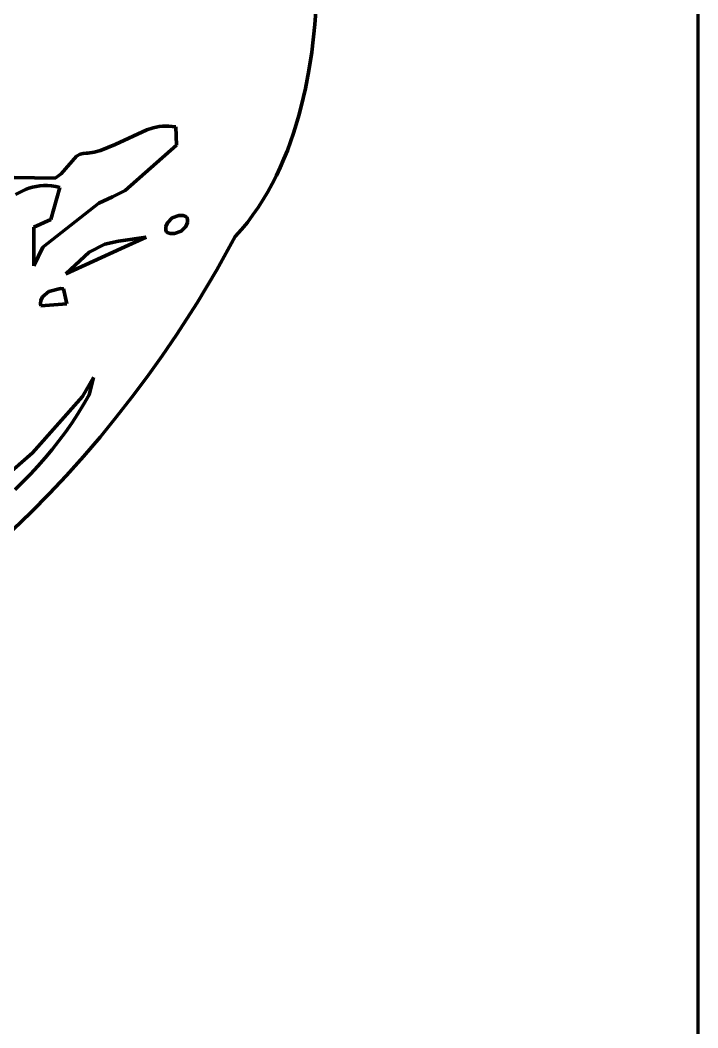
# Model space of a CAD drawing. Header units: millimetres. Extents: x 0 to 8.5, y 0 to 13.2.
# Drawn here: x 7.43 to 8.542, y 6.113 to 7.766 of the extents above; entities that cross this region are included whole.
import ezdxf

# ---------------------------------------------------------------- set-up
doc = ezdxf.new("R2010")
doc.units = ezdxf.units.MM
for name, color, linetype, lineweight in [('color#060606ff', 7, 'CONTINUOUS', 100), ('color#5c5c5cff', 7, 'CONTINUOUS', 100), ('color#ffffffff', 7, 'CONTINUOUS', 100)]:
    doc.layers.add(name, color=color, linetype=linetype, lineweight=lineweight)

msp = doc.modelspace()

# ---------------------------------------------------------------- linework, layer by layer
at = {"layer": 'color#060606ff'}
for p, q in [((7.9179, 7.8192), (7.9135, 7.7593)), ((7.9135, 7.7593), (7.9083, 7.714)), ((7.9083, 7.714), (7.9036, 7.684)), ((7.9036, 7.684), (7.8979, 7.6541)), ((7.8979, 7.6541), (7.8911, 7.6245)), ((7.8911, 7.6245), (7.8872, 7.6099)), ((7.8872, 7.6099), (7.883, 7.5953)), ((7.6582, 7.5916), (7.648, 7.5896)), ((7.6633, 7.5922), (7.6582, 7.5916)), ((7.6686, 7.5925), (7.6633, 7.5922)), ((7.674, 7.5925), (7.6686, 7.5925)), ((7.6795, 7.5921), (7.674, 7.5925)), ((7.6852, 7.5913), (7.6795, 7.5921)), ((7.6866, 7.5613), (7.6852, 7.5913)), ((7.883, 7.5953), (7.8785, 7.5809)), ((7.6381, 7.5866), (7.5861, 7.5622)), ((7.648, 7.5896), (7.6381, 7.5866)), ((7.8785, 7.5809), (7.8736, 7.5667)), ((7.5861, 7.5622), (7.5618, 7.5525)), ((7.6023, 7.4871), (7.6866, 7.5613)), ((7.8736, 7.5667), (7.8684, 7.5525)), ((7.5227, 7.5429), (7.4971, 7.5141)), ((7.5287, 7.5462), (7.5227, 7.5429)), ((7.5333, 7.5476), (7.5287, 7.5462)), ((7.5384, 7.5482), (7.5333, 7.5476)), ((7.5411, 7.5482), (7.5384, 7.5482)), ((7.5516, 7.5498), (7.5411, 7.5482)), ((7.5618, 7.5525), (7.5516, 7.5498)), ((7.8684, 7.5525), (7.8627, 7.5386)), ((7.8567, 7.5248), (7.8503, 7.5112)), ((7.8627, 7.5386), (7.8567, 7.5248)), ((7.4875, 7.5069), (7.2904, 7.5099)), ((7.4971, 7.5141), (7.4875, 7.5069)), ((7.8503, 7.5112), (7.8435, 7.4979)), ((7.4445, 7.4905), (7.4503, 7.4922)), ((7.4503, 7.4922), (7.4563, 7.4936)), ((7.4563, 7.4936), (7.4624, 7.4945)), ((7.4624, 7.4945), (7.4686, 7.4949)), ((7.4686, 7.4949), (7.475, 7.4949)), ((7.475, 7.4949), (7.4816, 7.4944)), ((7.4953, 7.4917), (7.4801, 7.4391)), ((7.4816, 7.4944), (7.4884, 7.4933)), ((7.4884, 7.4933), (7.4953, 7.4917)), ((7.8435, 7.4979), (7.8363, 7.4847)), ((7.4224, 7.4803), (7.4332, 7.486)), ((7.4332, 7.486), (7.4388, 7.4885)), ((7.4388, 7.4885), (7.4445, 7.4905)), ((7.5591, 7.4659), (7.5813, 7.4764)), ((7.5813, 7.4764), (7.6023, 7.4871)), ((7.8363, 7.4847), (7.8286, 7.4718)), ((7.467, 7.3938), (7.5591, 7.4659)), ((7.8204, 7.4591), (7.8118, 7.4467)), ((7.8286, 7.4718), (7.8204, 7.4591)), ((7.6901, 7.4457), (7.6796, 7.4417)), ((7.6972, 7.4457), (7.6901, 7.4457)), ((7.702, 7.4439), (7.6972, 7.4457)), ((7.7035, 7.4429), (7.702, 7.4439)), ((7.7046, 7.4394), (7.7035, 7.4429)), ((7.8118, 7.4467), (7.8027, 7.4345)), ((7.4801, 7.4391), (7.4523, 7.4264)), ((7.4523, 7.4264), (7.4524, 7.3632)), ((7.6689, 7.4277), (7.6688, 7.4226)), ((7.6716, 7.434), (7.6689, 7.4277)), ((7.6796, 7.4417), (7.6716, 7.434)), ((7.6939, 7.4201), (7.7019, 7.4277)), ((7.7019, 7.4277), (7.7045, 7.4342)), ((7.7045, 7.4342), (7.7046, 7.4394)), ((7.8027, 7.4345), (7.7931, 7.4226)), ((7.637, 7.4103), (7.5952, 7.4044)), ((7.5955, 7.3915), (7.637, 7.4103)), ((7.6688, 7.4226), (7.6698, 7.4191)), ((7.6698, 7.4191), (7.6713, 7.4181)), ((7.6713, 7.4181), (7.6761, 7.4162)), ((7.6761, 7.4162), (7.6833, 7.4161)), ((7.6833, 7.4161), (7.6939, 7.4201)), ((7.783, 7.4111), (7.7525, 7.3564)), ((7.7931, 7.4226), (7.783, 7.4111)), ((7.4524, 7.3632), (7.467, 7.3938)), ((7.5692, 7.3988), (7.5431, 7.3858)), ((7.5913, 7.4039), (7.5692, 7.3988)), ((7.5952, 7.4044), (7.5913, 7.4039)), ((7.5051, 7.3503), (7.5955, 7.3915)), ((7.5431, 7.3858), (7.5051, 7.3503)), ((7.7525, 7.3564), (7.7202, 7.3026)), ((7.4669, 7.3125), (7.4637, 7.3064)), ((7.4773, 7.3208), (7.4669, 7.3125)), ((7.4962, 7.326), (7.4773, 7.3208)), ((7.5012, 7.3256), (7.4962, 7.326)), ((7.5064, 7.301), (7.5012, 7.3256)), ((7.4637, 7.3064), (7.4633, 7.3013)), ((7.4633, 7.3013), (7.4641, 7.2977)), ((7.4641, 7.2977), (7.5064, 7.301)), ((7.7202, 7.3026), (7.6863, 7.2499)), ((7.6863, 7.2499), (7.6628, 7.2153)), ((7.6628, 7.2153), (7.6385, 7.1812)), ((7.5502, 7.1797), (7.5323, 7.1485)), ((7.5431, 7.1515), (7.5502, 7.1797)), ((7.6385, 7.1812), (7.6135, 7.1476)), ((7.5323, 7.1485), (7.4502, 7.0561)), ((7.534, 7.1357), (7.5431, 7.1515)), ((7.6135, 7.1476), (7.5878, 7.1146)), ((7.5245, 7.1202), (7.534, 7.1357)), ((7.5146, 7.1051), (7.5245, 7.1202)), ((7.5878, 7.1146), (7.5613, 7.0822)), ((7.5043, 7.0904), (7.5146, 7.1051)), ((7.4936, 7.0759), (7.5043, 7.0904)), ((7.5613, 7.0822), (7.5341, 7.0505)), ((7.4711, 7.048), (7.4825, 7.0618)), ((7.4825, 7.0618), (7.4936, 7.0759)), ((7.4502, 7.0561), (7.3503, 6.9691)), ((7.4593, 7.0345), (7.4711, 7.048)), ((7.5341, 7.0505), (7.5062, 7.0193)), ((7.4472, 7.0213), (7.4593, 7.0345)), ((7.4347, 7.0085), (7.4472, 7.0213)), ((7.5062, 7.0193), (7.4775, 6.9889)), ((7.422, 6.9959), (7.4347, 7.0085)), ((7.4775, 6.9889), (7.4481, 6.9592)), ((7.4481, 6.9592), (7.418, 6.9302))]:
    msp.add_line(p, q, dxfattribs=at)
at = {"layer": 'color#5c5c5cff'}
for p, q in [((7.6796, 7.4417), (7.6901, 7.4457)), ((7.6901, 7.4457), (7.6972, 7.4457)), ((7.6972, 7.4457), (7.702, 7.4439)), ((7.702, 7.4439), (7.7035, 7.4429)), ((7.7035, 7.4429), (7.7046, 7.4394)), ((7.6688, 7.4226), (7.6689, 7.4277)), ((7.6689, 7.4277), (7.6716, 7.434)), ((7.6716, 7.434), (7.6796, 7.4417)), ((7.7019, 7.4277), (7.6939, 7.4201)), ((7.7045, 7.4342), (7.7019, 7.4277)), ((7.7046, 7.4394), (7.7045, 7.4342)), ((7.6698, 7.4191), (7.6688, 7.4226)), ((7.6713, 7.4181), (7.6698, 7.4191)), ((7.6761, 7.4162), (7.6713, 7.4181)), ((7.6833, 7.4161), (7.6761, 7.4162)), ((7.6939, 7.4201), (7.6833, 7.4161))]:
    msp.add_line(p, q, dxfattribs=at)
at = {"layer": 'color#ffffffff'}
for p, q in [((8.5417, 13.1944), (8.5417, 0)), ((7.9135, 7.7593), (7.9179, 7.8192)), ((7.9083, 7.714), (7.9135, 7.7593)), ((7.9036, 7.684), (7.9083, 7.714)), ((7.8979, 7.6541), (7.9036, 7.684)), ((7.8911, 7.6245), (7.8979, 7.6541)), ((7.8872, 7.6099), (7.8911, 7.6245)), ((7.883, 7.5953), (7.8872, 7.6099)), ((7.648, 7.5896), (7.6582, 7.5916)), ((7.6582, 7.5916), (7.6633, 7.5922)), ((7.6633, 7.5922), (7.6686, 7.5925)), ((7.6686, 7.5925), (7.674, 7.5925)), ((7.674, 7.5925), (7.6795, 7.5921)), ((7.6795, 7.5921), (7.6852, 7.5913)), ((7.6852, 7.5913), (7.6866, 7.5613)), ((7.8785, 7.5809), (7.883, 7.5953)), ((7.5861, 7.5622), (7.6381, 7.5866)), ((7.6381, 7.5866), (7.648, 7.5896)), ((7.8736, 7.5667), (7.8785, 7.5809)), ((7.5618, 7.5525), (7.5861, 7.5622)), ((7.6866, 7.5613), (7.6023, 7.4871)), ((7.8684, 7.5525), (7.8736, 7.5667)), ((7.4971, 7.5141), (7.5227, 7.5429)), ((7.5227, 7.5429), (7.5287, 7.5462)), ((7.5287, 7.5462), (7.5333, 7.5476)), ((7.5333, 7.5476), (7.5384, 7.5482)), ((7.5384, 7.5482), (7.5411, 7.5482)), ((7.5411, 7.5482), (7.5516, 7.5498)), ((7.5516, 7.5498), (7.5618, 7.5525)), ((7.8627, 7.5386), (7.8684, 7.5525)), ((7.8503, 7.5112), (7.8567, 7.5248)), ((7.8567, 7.5248), (7.8627, 7.5386)), ((7.2904, 7.5099), (7.4875, 7.5069)), ((7.4875, 7.5069), (7.4971, 7.5141)), ((7.8435, 7.4979), (7.8503, 7.5112)), ((7.4503, 7.4922), (7.4445, 7.4905)), ((7.4563, 7.4936), (7.4503, 7.4922)), ((7.4624, 7.4945), (7.4563, 7.4936)), ((7.4686, 7.4949), (7.4624, 7.4945)), ((7.475, 7.4949), (7.4686, 7.4949)), ((7.4816, 7.4944), (7.475, 7.4949)), ((7.4801, 7.4391), (7.4953, 7.4917)), ((7.4884, 7.4933), (7.4816, 7.4944)), ((7.4953, 7.4917), (7.4884, 7.4933)), ((7.8363, 7.4847), (7.8435, 7.4979)), ((7.4332, 7.486), (7.4224, 7.4803)), ((7.4388, 7.4885), (7.4332, 7.486)), ((7.4445, 7.4905), (7.4388, 7.4885)), ((7.5813, 7.4764), (7.5591, 7.4659)), ((7.6023, 7.4871), (7.5813, 7.4764)), ((7.8286, 7.4718), (7.8363, 7.4847)), ((7.5591, 7.4659), (7.467, 7.3938)), ((7.8118, 7.4467), (7.8204, 7.4591)), ((7.8204, 7.4591), (7.8286, 7.4718)), ((7.8027, 7.4345), (7.8118, 7.4467)), ((7.4523, 7.4264), (7.4801, 7.4391)), ((7.4524, 7.3632), (7.4523, 7.4264)), ((7.7931, 7.4226), (7.8027, 7.4345)), ((7.5952, 7.4044), (7.637, 7.4103)), ((7.637, 7.4103), (7.5955, 7.3915)), ((7.7525, 7.3564), (7.783, 7.4111)), ((7.783, 7.4111), (7.7931, 7.4226)), ((7.467, 7.3938), (7.4524, 7.3632)), ((7.5431, 7.3858), (7.5692, 7.3988)), ((7.5692, 7.3988), (7.5913, 7.4039)), ((7.5913, 7.4039), (7.5952, 7.4044)), ((7.5955, 7.3915), (7.5051, 7.3503)), ((7.5051, 7.3503), (7.5431, 7.3858)), ((7.7202, 7.3026), (7.7525, 7.3564)), ((7.4637, 7.3064), (7.4669, 7.3125)), ((7.4669, 7.3125), (7.4773, 7.3208)), ((7.4773, 7.3208), (7.4962, 7.326)), ((7.4962, 7.326), (7.5012, 7.3256)), ((7.5012, 7.3256), (7.5064, 7.301)), ((7.4633, 7.3013), (7.4637, 7.3064)), ((7.4641, 7.2977), (7.4633, 7.3013)), ((7.5064, 7.301), (7.4641, 7.2977)), ((7.6863, 7.2499), (7.7202, 7.3026)), ((7.6628, 7.2153), (7.6863, 7.2499)), ((7.6385, 7.1812), (7.6628, 7.2153)), ((7.5323, 7.1485), (7.5502, 7.1797)), ((7.5502, 7.1797), (7.5431, 7.1515)), ((7.6135, 7.1476), (7.6385, 7.1812)), ((7.4502, 7.0561), (7.5323, 7.1485)), ((7.5431, 7.1515), (7.534, 7.1357)), ((7.5878, 7.1146), (7.6135, 7.1476)), ((7.534, 7.1357), (7.5245, 7.1202)), ((7.5245, 7.1202), (7.5146, 7.1051)), ((7.5613, 7.0822), (7.5878, 7.1146)), ((7.5146, 7.1051), (7.5043, 7.0904)), ((7.5043, 7.0904), (7.4936, 7.0759)), ((7.5341, 7.0505), (7.5613, 7.0822)), ((7.4825, 7.0618), (7.4711, 7.048)), ((7.4936, 7.0759), (7.4825, 7.0618)), ((7.3503, 6.9691), (7.4502, 7.0561)), ((7.4711, 7.048), (7.4593, 7.0345)), ((7.5062, 7.0193), (7.5341, 7.0505)), ((7.4593, 7.0345), (7.4472, 7.0213)), ((7.4472, 7.0213), (7.4347, 7.0085)), ((7.4775, 6.9889), (7.5062, 7.0193)), ((7.4347, 7.0085), (7.422, 6.9959)), ((7.4481, 6.9592), (7.4775, 6.9889)), ((7.418, 6.9302), (7.4481, 6.9592))]:
    msp.add_line(p, q, dxfattribs=at)

doc.saveas('drawing.dxf')
